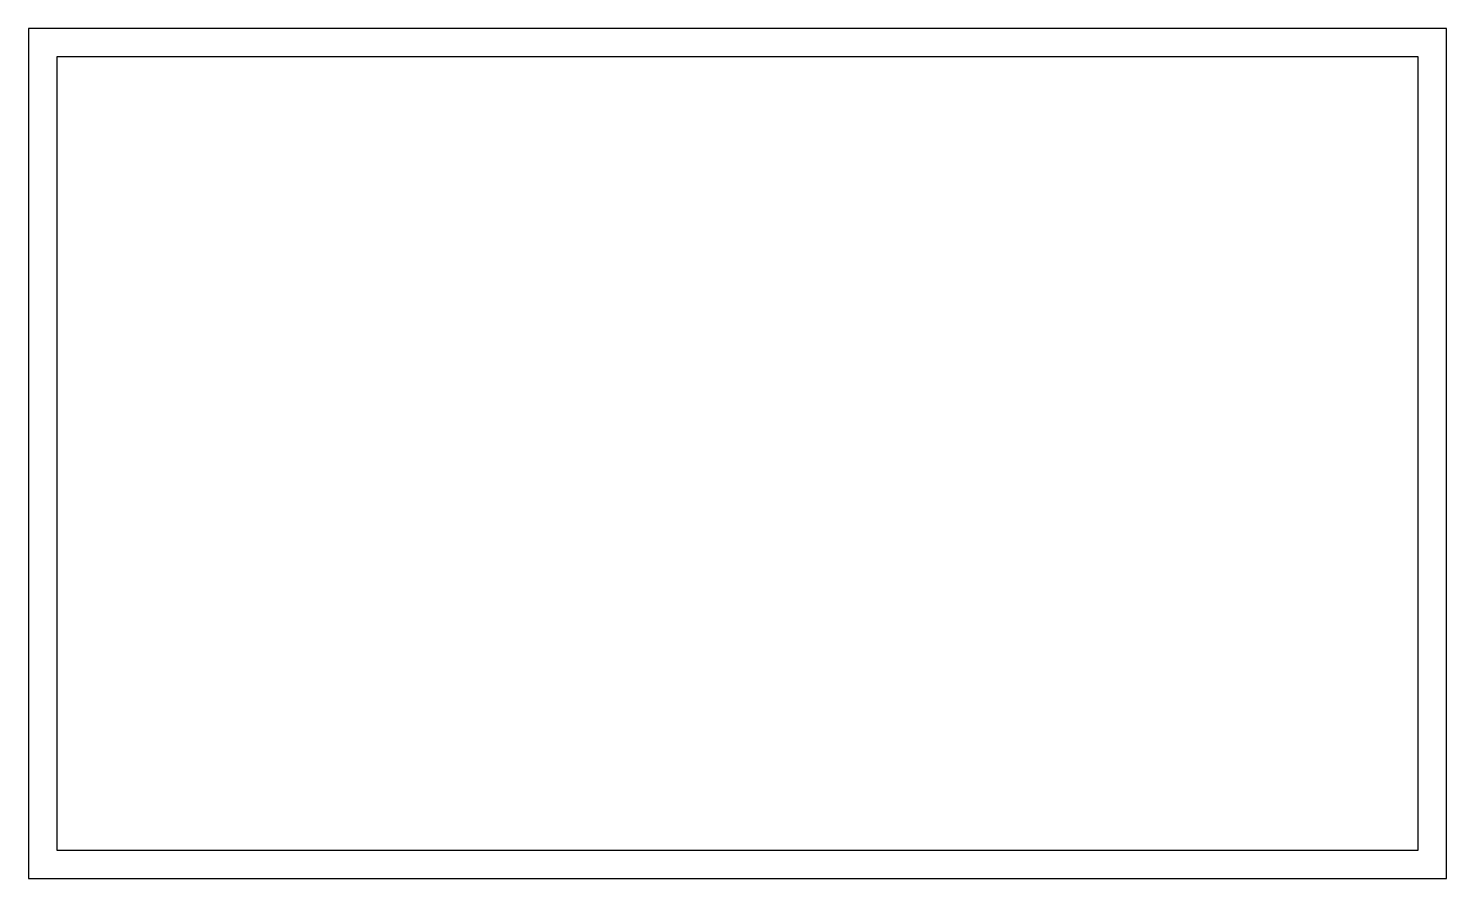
# Model space of a CAD drawing. Header units: millimetres. Extents: x 0 to 10000, y 0 to 6000.
import ezdxf

# ---------------------------------------------------------------- set-up
doc = ezdxf.new("R2010")
doc.units = ezdxf.units.MM

msp = doc.modelspace()

# ---------------------------------------------------------------- linework, layer by layer
at = {"layer": 'WALLS'}
for p, q in [((10000, 6000), (0, 6000)), ((0, 6000), (0, 0)), ((10000, 0), (10000, 6000)), ((9800, 5800), (200, 5800)), ((200, 5800), (200, 200)), ((9800, 200), (9800, 5800)), ((200, 200), (9800, 200)), ((0, 0), (10000, 0))]:
    msp.add_line(p, q, dxfattribs=at)

doc.saveas('drawing.dxf')
